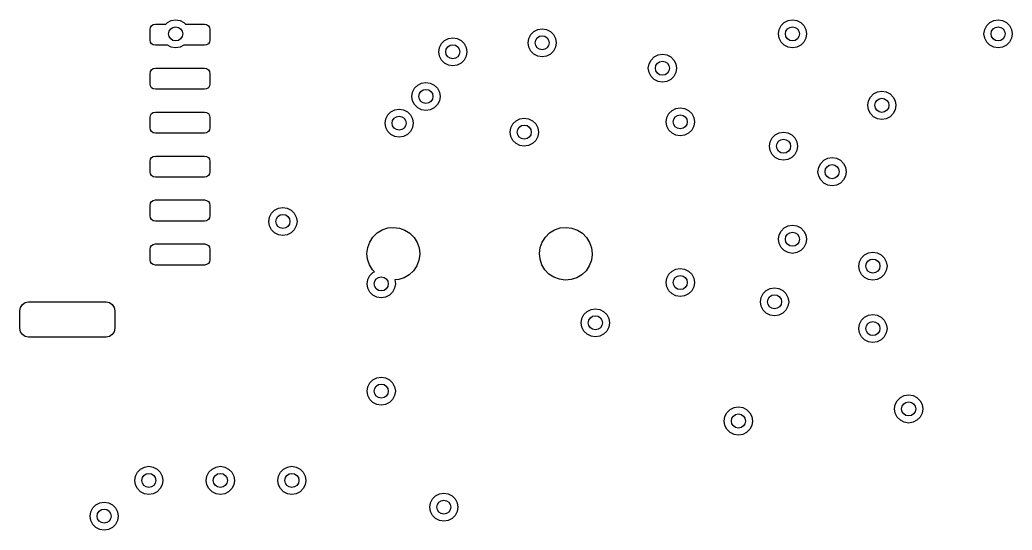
# Model space of a CAD drawing. Extents: x -3.4 to 1.4, y 0.1 to 11.
# Drawn here: x 0.156 to 1.266, y 1.925 to 2.497 of the extents above; entities that cross this region are included whole.
import ezdxf

# ---------------------------------------------------------------- set-up
doc = ezdxf.new("R2010")
doc.units = 0
doc.header["$MEASUREMENT"] = 0
doc.layers.add('BLACK', color=7, linetype='CONTINUOUS')

msp = doc.modelspace()

# ---------------------------------------------------------------- linework, layer by layer
at = {"layer": 'BLACK', "linetype": 'CONTINUOUS'}
for p, q in [((0.30137, 2.48584), (0.30182, 2.4881)), ((0.30182, 2.4881), (0.3031, 2.49002)), ((0.3031, 2.49002), (0.305016, 2.4913)), ((0.305016, 2.4913), (0.307276, 2.49175)), ((0.307276, 2.49175), (0.318846, 2.49175)), ((0.318846, 2.49175), (0.320744, 2.49365)), ((0.320744, 2.49365), (0.325134, 2.49588)), ((0.325134, 2.49588), (0.33, 2.49665)), ((0.33, 2.49665), (0.334866, 2.49588)), ((0.334866, 2.49588), (0.339256, 2.49365)), ((0.339256, 2.49365), (0.341154, 2.49175)), ((0.341154, 2.49175), (0.362394, 2.49175)), ((0.362394, 2.49175), (0.364654, 2.4913)), ((0.364654, 2.4913), (0.36657, 2.49002)), ((0.36657, 2.49002), (0.36785, 2.4881)), ((0.36785, 2.4881), (0.368299, 2.48584)), ((0.735134, 2.48588), (0.74, 2.48665)), ((0.74, 2.48665), (0.744866, 2.48588)), ((1.00502, 2.48577), (1.00726, 2.49016)), ((1.00726, 2.49016), (1.01074, 2.49365)), ((1.01074, 2.49365), (1.01513, 2.49588)), ((1.01513, 2.49588), (1.02, 2.49665)), ((1.02, 2.49665), (1.02487, 2.49588)), ((1.02487, 2.49588), (1.02926, 2.49365)), ((1.02926, 2.49365), (1.03274, 2.49016)), ((1.03274, 2.49016), (1.03498, 2.48577)), ((1.23502, 2.48577), (1.23726, 2.49016)), ((1.23726, 2.49016), (1.24074, 2.49365)), ((1.24074, 2.49365), (1.24513, 2.49588)), ((1.24513, 2.49588), (1.25, 2.49665)), ((1.25, 2.49665), (1.25487, 2.49588)), ((1.25487, 2.49588), (1.25926, 2.49365)), ((1.25926, 2.49365), (1.26274, 2.49016)), ((1.26274, 2.49016), (1.26498, 2.48577)), ((0.30137, 2.47403), (0.30137, 2.48584)), ((0.368299, 2.48584), (0.368299, 2.47403)), ((0.630744, 2.47365), (0.635134, 2.47588)), ((0.635134, 2.47588), (0.64, 2.47665)), ((0.64, 2.47665), (0.644866, 2.47588)), ((0.644866, 2.47588), (0.649256, 2.47365)), ((0.724252, 2.47091), (0.725023, 2.47577)), ((0.725023, 2.47577), (0.72726, 2.48016)), ((0.72726, 2.48016), (0.730744, 2.48365)), ((0.730744, 2.48365), (0.735134, 2.48588)), ((0.744866, 2.48588), (0.749256, 2.48365)), ((0.749256, 2.48365), (0.75274, 2.48016)), ((0.75274, 2.48016), (0.754977, 2.47577)), ((0.754977, 2.47577), (0.755748, 2.47091)), ((1.00425, 2.48091), (1.00502, 2.48577)), ((1.00502, 2.47604), (1.00425, 2.48091)), ((1.00726, 2.47165), (1.00502, 2.47604)), ((1.03498, 2.47604), (1.03274, 2.47165)), ((1.03498, 2.48577), (1.03575, 2.48091)), ((1.03575, 2.48091), (1.03498, 2.47604)), ((1.23425, 2.48091), (1.23502, 2.48577)), ((1.23502, 2.47604), (1.23425, 2.48091)), ((1.23726, 2.47165), (1.23502, 2.47604)), ((1.26498, 2.47604), (1.26274, 2.47165)), ((1.26498, 2.48577), (1.26575, 2.48091)), ((1.26575, 2.48091), (1.26498, 2.47604)), ((0.30182, 2.47177), (0.30137, 2.47403)), ((0.3031, 2.46986), (0.30182, 2.47177)), ((0.305016, 2.46858), (0.3031, 2.46986)), ((0.307276, 2.46813), (0.305016, 2.46858)), ((0.32082, 2.46813), (0.307276, 2.46813)), ((0.325134, 2.46593), (0.32082, 2.46813)), ((0.33, 2.46516), (0.325134, 2.46593)), ((0.334866, 2.46593), (0.33, 2.46516)), ((0.33918, 2.46813), (0.334866, 2.46593)), ((0.362394, 2.46813), (0.33918, 2.46813)), ((0.364654, 2.46858), (0.362394, 2.46813)), ((0.36657, 2.46986), (0.364654, 2.46858)), ((0.36785, 2.47177), (0.36657, 2.46986)), ((0.368299, 2.47403), (0.36785, 2.47177)), ((0.624252, 2.46091), (0.625023, 2.46577)), ((0.625023, 2.46577), (0.62726, 2.47016)), ((0.62726, 2.47016), (0.630744, 2.47365)), ((0.649256, 2.47365), (0.65274, 2.47016)), ((0.65274, 2.47016), (0.654977, 2.46577)), ((0.654977, 2.46577), (0.655748, 2.46091)), ((0.725023, 2.46604), (0.724252, 2.47091)), ((0.72726, 2.46165), (0.725023, 2.46604)), ((0.754977, 2.46604), (0.75274, 2.46165)), ((0.755748, 2.47091), (0.754977, 2.46604)), ((1.01074, 2.46817), (1.00726, 2.47165)), ((1.01513, 2.46593), (1.01074, 2.46817)), ((1.02, 2.46516), (1.01513, 2.46593)), ((1.02487, 2.46593), (1.02, 2.46516)), ((1.02926, 2.46817), (1.02487, 2.46593)), ((1.03274, 2.47165), (1.02926, 2.46817)), ((1.24074, 2.46817), (1.23726, 2.47165)), ((1.24513, 2.46593), (1.24074, 2.46817)), ((1.25, 2.46516), (1.24513, 2.46593)), ((1.25487, 2.46593), (1.25, 2.46516)), ((1.25926, 2.46817), (1.25487, 2.46593)), ((1.26274, 2.47165), (1.25926, 2.46817)), ((0.625023, 2.45604), (0.624252, 2.46091)), ((0.62726, 2.45165), (0.625023, 2.45604)), ((0.654977, 2.45604), (0.65274, 2.45165)), ((0.655748, 2.46091), (0.654977, 2.45604)), ((0.730744, 2.45817), (0.72726, 2.46165)), ((0.735134, 2.45593), (0.730744, 2.45817)), ((0.74, 2.45516), (0.735134, 2.45593)), ((0.744866, 2.45593), (0.74, 2.45516)), ((0.749256, 2.45817), (0.744866, 2.45593)), ((0.75274, 2.46165), (0.749256, 2.45817)), ((0.86176, 2.45166), (0.865244, 2.45515)), ((0.865244, 2.45515), (0.869634, 2.45738)), ((0.869634, 2.45738), (0.8745, 2.45815)), ((0.8745, 2.45815), (0.879366, 2.45738)), ((0.879366, 2.45738), (0.883756, 2.45515)), ((0.883756, 2.45515), (0.88724, 2.45166)), ((0.305016, 2.44209), (0.307276, 2.44254)), ((0.307276, 2.44254), (0.362394, 2.44254)), ((0.362394, 2.44254), (0.364654, 2.44209)), ((0.630744, 2.44817), (0.62726, 2.45165)), ((0.635134, 2.44593), (0.630744, 2.44817)), ((0.64, 2.44516), (0.635134, 2.44593)), ((0.644866, 2.44593), (0.64, 2.44516)), ((0.649256, 2.44817), (0.644866, 2.44593)), ((0.65274, 2.45165), (0.649256, 2.44817)), ((0.858752, 2.44241), (0.859523, 2.44727)), ((0.859523, 2.43754), (0.858752, 2.44241)), ((0.859523, 2.44727), (0.86176, 2.45166)), ((0.88724, 2.45166), (0.889477, 2.44727)), ((0.889477, 2.44727), (0.890248, 2.44241)), ((0.890248, 2.44241), (0.889477, 2.43754)), ((0.30137, 2.43663), (0.30182, 2.43889)), ((0.30137, 2.42482), (0.30137, 2.43663)), ((0.30182, 2.43889), (0.3031, 2.44081)), ((0.3031, 2.44081), (0.305016, 2.44209)), ((0.364654, 2.44209), (0.36657, 2.44081)), ((0.36657, 2.44081), (0.36785, 2.43889)), ((0.36785, 2.43889), (0.368299, 2.43663)), ((0.368299, 2.43663), (0.368299, 2.42482)), ((0.86176, 2.43315), (0.859523, 2.43754)), ((0.865244, 2.42967), (0.86176, 2.43315)), ((0.88724, 2.43315), (0.883756, 2.42967)), ((0.889477, 2.43754), (0.88724, 2.43315)), ((0.30182, 2.42256), (0.30137, 2.42482)), ((0.3031, 2.42064), (0.30182, 2.42256)), ((0.305016, 2.41936), (0.3031, 2.42064)), ((0.36657, 2.42064), (0.364654, 2.41936)), ((0.36785, 2.42256), (0.36657, 2.42064)), ((0.368299, 2.42482), (0.36785, 2.42256)), ((0.595023, 2.41577), (0.59726, 2.42016)), ((0.59726, 2.42016), (0.600744, 2.42365)), ((0.600744, 2.42365), (0.605134, 2.42588)), ((0.605134, 2.42588), (0.61, 2.42665)), ((0.61, 2.42665), (0.614866, 2.42588)), ((0.614866, 2.42588), (0.619256, 2.42365)), ((0.619256, 2.42365), (0.62274, 2.42016)), ((0.62274, 2.42016), (0.624977, 2.41577)), ((0.869634, 2.42743), (0.865244, 2.42967)), ((0.8745, 2.42666), (0.869634, 2.42743)), ((0.879366, 2.42743), (0.8745, 2.42666)), ((0.883756, 2.42967), (0.879366, 2.42743)), ((0.307276, 2.41891), (0.305016, 2.41936)), ((0.362394, 2.41891), (0.307276, 2.41891)), ((0.364654, 2.41936), (0.362394, 2.41891)), ((0.594252, 2.41091), (0.595023, 2.41577)), ((0.595023, 2.40604), (0.594252, 2.41091)), ((0.624977, 2.41577), (0.625748, 2.41091)), ((0.625748, 2.41091), (0.624977, 2.40604)), ((1.10502, 2.40577), (1.10726, 2.41016)), ((1.10726, 2.41016), (1.11074, 2.41365)), ((1.11074, 2.41365), (1.11513, 2.41588)), ((1.11513, 2.41588), (1.12, 2.41665)), ((1.12, 2.41665), (1.12487, 2.41588)), ((1.12487, 2.41588), (1.12926, 2.41365)), ((1.12926, 2.41365), (1.13274, 2.41016)), ((1.13274, 2.41016), (1.13498, 2.40577)), ((0.59726, 2.40165), (0.595023, 2.40604)), ((0.600744, 2.39817), (0.59726, 2.40165)), ((0.605134, 2.39593), (0.600744, 2.39817)), ((0.619256, 2.39817), (0.614866, 2.39593)), ((0.62274, 2.40165), (0.619256, 2.39817)), ((0.624977, 2.40604), (0.62274, 2.40165)), ((0.889634, 2.39738), (0.8945, 2.39815)), ((0.8945, 2.39815), (0.899366, 2.39738)), ((1.10425, 2.40091), (1.10502, 2.40577)), ((1.10502, 2.39604), (1.10425, 2.40091)), ((1.13498, 2.40577), (1.13575, 2.40091)), ((1.13575, 2.40091), (1.13498, 2.39604)), ((0.30137, 2.38742), (0.30182, 2.38968)), ((0.30137, 2.37561), (0.30137, 2.38742)), ((0.30182, 2.38968), (0.3031, 2.39159)), ((0.3031, 2.39159), (0.305016, 2.39287)), ((0.305016, 2.39287), (0.307276, 2.39332)), ((0.307276, 2.39332), (0.362394, 2.39332)), ((0.362394, 2.39332), (0.364654, 2.39287)), ((0.364654, 2.39287), (0.36657, 2.39159)), ((0.36657, 2.39159), (0.36785, 2.38968)), ((0.36785, 2.38968), (0.368299, 2.38742)), ((0.368299, 2.38742), (0.368299, 2.37561)), ((0.565023, 2.38577), (0.56726, 2.39016)), ((0.56726, 2.39016), (0.570744, 2.39365)), ((0.570744, 2.39365), (0.575134, 2.39588)), ((0.575134, 2.39588), (0.58, 2.39665)), ((0.58, 2.39665), (0.584866, 2.39588)), ((0.584866, 2.39588), (0.589256, 2.39365)), ((0.589256, 2.39365), (0.59274, 2.39016)), ((0.59274, 2.39016), (0.594977, 2.38577)), ((0.61, 2.39516), (0.605134, 2.39593)), ((0.614866, 2.39593), (0.61, 2.39516)), ((0.715134, 2.38588), (0.72, 2.38665)), ((0.72, 2.38665), (0.724866, 2.38588)), ((0.878752, 2.38241), (0.879523, 2.38727)), ((0.879523, 2.38727), (0.88176, 2.39166)), ((0.88176, 2.39166), (0.885244, 2.39515)), ((0.885244, 2.39515), (0.889634, 2.39738)), ((0.899366, 2.39738), (0.903756, 2.39515)), ((0.903756, 2.39515), (0.90724, 2.39166)), ((0.90724, 2.39166), (0.909477, 2.38727)), ((0.909477, 2.38727), (0.910248, 2.38241)), ((1.10726, 2.39165), (1.10502, 2.39604)), ((1.11074, 2.38817), (1.10726, 2.39165)), ((1.11513, 2.38593), (1.11074, 2.38817)), ((1.12926, 2.38817), (1.12487, 2.38593)), ((1.13274, 2.39165), (1.12926, 2.38817)), ((1.13498, 2.39604), (1.13274, 2.39165)), ((0.30182, 2.37335), (0.30137, 2.37561)), ((0.368299, 2.37561), (0.36785, 2.37335)), ((0.564252, 2.38091), (0.565023, 2.38577)), ((0.565023, 2.37604), (0.564252, 2.38091)), ((0.56726, 2.37165), (0.565023, 2.37604)), ((0.594977, 2.37604), (0.59274, 2.37165)), ((0.594977, 2.38577), (0.595748, 2.38091)), ((0.595748, 2.38091), (0.594977, 2.37604)), ((0.704252, 2.37091), (0.705023, 2.37577)), ((0.705023, 2.37577), (0.70726, 2.38016)), ((0.70726, 2.38016), (0.710744, 2.38365)), ((0.710744, 2.38365), (0.715134, 2.38588)), ((0.724866, 2.38588), (0.729256, 2.38365)), ((0.729256, 2.38365), (0.73274, 2.38016)), ((0.73274, 2.38016), (0.734977, 2.37577)), ((0.734977, 2.37577), (0.735748, 2.37091)), ((0.879523, 2.37754), (0.878752, 2.38241)), ((0.88176, 2.37315), (0.879523, 2.37754)), ((0.909477, 2.37754), (0.90724, 2.37315)), ((0.910248, 2.38241), (0.909477, 2.37754)), ((1.12, 2.38516), (1.11513, 2.38593)), ((1.12487, 2.38593), (1.12, 2.38516)), ((0.3031, 2.37143), (0.30182, 2.37335)), ((0.305016, 2.37015), (0.3031, 2.37143)), ((0.307276, 2.3697), (0.305016, 2.37015)), ((0.362394, 2.3697), (0.307276, 2.3697)), ((0.364654, 2.37015), (0.362394, 2.3697)), ((0.36657, 2.37143), (0.364654, 2.37015)), ((0.36785, 2.37335), (0.36657, 2.37143)), ((0.570744, 2.36817), (0.56726, 2.37165)), ((0.575134, 2.36593), (0.570744, 2.36817)), ((0.58, 2.36516), (0.575134, 2.36593)), ((0.584866, 2.36593), (0.58, 2.36516)), ((0.589256, 2.36817), (0.584866, 2.36593)), ((0.59274, 2.37165), (0.589256, 2.36817)), ((0.705023, 2.36604), (0.704252, 2.37091)), ((0.70726, 2.36165), (0.705023, 2.36604)), ((0.734977, 2.36604), (0.73274, 2.36165)), ((0.735748, 2.37091), (0.734977, 2.36604)), ((0.885244, 2.36967), (0.88176, 2.37315)), ((0.889634, 2.36743), (0.885244, 2.36967)), ((0.8945, 2.36666), (0.889634, 2.36743)), ((0.899366, 2.36743), (0.8945, 2.36666)), ((0.903756, 2.36967), (0.899366, 2.36743)), ((0.90724, 2.37315), (0.903756, 2.36967)), ((0.99726, 2.36434), (1.00074, 2.36782)), ((1.00074, 2.36782), (1.00513, 2.37006)), ((1.00513, 2.37006), (1.01, 2.37083)), ((1.01, 2.37083), (1.01487, 2.37006)), ((1.01487, 2.37006), (1.01926, 2.36782)), ((1.01926, 2.36782), (1.02274, 2.36434)), ((0.710744, 2.35817), (0.70726, 2.36165)), ((0.715134, 2.35593), (0.710744, 2.35817)), ((0.72, 2.35516), (0.715134, 2.35593)), ((0.724866, 2.35593), (0.72, 2.35516)), ((0.729256, 2.35817), (0.724866, 2.35593)), ((0.73274, 2.36165), (0.729256, 2.35817)), ((0.994252, 2.35508), (0.995023, 2.35995)), ((0.995023, 2.35022), (0.994252, 2.35508)), ((0.995023, 2.35995), (0.99726, 2.36434)), ((1.02274, 2.36434), (1.02498, 2.35995)), ((1.02498, 2.35995), (1.02575, 2.35508)), ((1.02575, 2.35508), (1.02498, 2.35022)), ((0.30182, 2.34046), (0.3031, 2.34238)), ((0.3031, 2.34238), (0.305016, 2.34366)), ((0.305016, 2.34366), (0.307276, 2.34411)), ((0.307276, 2.34411), (0.362394, 2.34411)), ((0.362394, 2.34411), (0.364654, 2.34366)), ((0.364654, 2.34366), (0.36657, 2.34238)), ((0.36657, 2.34238), (0.36785, 2.34046)), ((0.99726, 2.34583), (0.995023, 2.35022)), ((1.00074, 2.34234), (0.99726, 2.34583)), ((1.00513, 2.34011), (1.00074, 2.34234)), ((1.01926, 2.34234), (1.01487, 2.34011)), ((1.02274, 2.34583), (1.01926, 2.34234)), ((1.02498, 2.35022), (1.02274, 2.34583)), ((1.05942, 2.34159), (1.06429, 2.34236)), ((1.06429, 2.34236), (1.06916, 2.34159)), ((0.30137, 2.3382), (0.30182, 2.34046)), ((0.30137, 2.32639), (0.30137, 2.3382)), ((0.36785, 2.34046), (0.368299, 2.3382)), ((0.368299, 2.3382), (0.368299, 2.32639)), ((1.01, 2.33933), (1.00513, 2.34011)), ((1.01487, 2.34011), (1.01, 2.33933)), ((1.04854, 2.32661), (1.04931, 2.33148)), ((1.04931, 2.33148), (1.05155, 2.33587)), ((1.05155, 2.33587), (1.05503, 2.33935)), ((1.05503, 2.33935), (1.05942, 2.34159)), ((1.06916, 2.34159), (1.07355, 2.33935)), ((1.07355, 2.33935), (1.07703, 2.33587)), ((1.07703, 2.33587), (1.07927, 2.33148)), ((1.07927, 2.33148), (1.08004, 2.32661)), ((0.30182, 2.32413), (0.30137, 2.32639)), ((0.3031, 2.32222), (0.30182, 2.32413)), ((0.305016, 2.32094), (0.3031, 2.32222)), ((0.307276, 2.32049), (0.305016, 2.32094)), ((0.362394, 2.32049), (0.307276, 2.32049)), ((0.364654, 2.32094), (0.362394, 2.32049)), ((0.36657, 2.32222), (0.364654, 2.32094)), ((0.36785, 2.32413), (0.36657, 2.32222)), ((0.368299, 2.32639), (0.36785, 2.32413)), ((1.04931, 2.32175), (1.04854, 2.32661)), ((1.05155, 2.31736), (1.04931, 2.32175)), ((1.07927, 2.32175), (1.07703, 2.31736)), ((1.08004, 2.32661), (1.07927, 2.32175)), ((1.05503, 2.31387), (1.05155, 2.31736)), ((1.05942, 2.31164), (1.05503, 2.31387)), ((1.06429, 2.31087), (1.05942, 2.31164)), ((1.06916, 2.31164), (1.06429, 2.31087)), ((1.07355, 2.31387), (1.06916, 2.31164)), ((1.07703, 2.31736), (1.07355, 2.31387)), ((0.30137, 2.28899), (0.30182, 2.29125)), ((0.30137, 2.27718), (0.30137, 2.28899)), ((0.30182, 2.29125), (0.3031, 2.29317)), ((0.3031, 2.29317), (0.305016, 2.29445)), ((0.305016, 2.29445), (0.307276, 2.2949)), ((0.307276, 2.2949), (0.362394, 2.2949)), ((0.362394, 2.2949), (0.364654, 2.29445)), ((0.364654, 2.29445), (0.36657, 2.29317)), ((0.36657, 2.29317), (0.36785, 2.29125)), ((0.36785, 2.29125), (0.368299, 2.28899)), ((0.368299, 2.28899), (0.368299, 2.27718)), ((0.30182, 2.27492), (0.30137, 2.27718)), ((0.368299, 2.27718), (0.36785, 2.27492)), ((0.434252, 2.27091), (0.435023, 2.27577)), ((0.435023, 2.27577), (0.43726, 2.28016)), ((0.43726, 2.28016), (0.440744, 2.28365)), ((0.440744, 2.28365), (0.445134, 2.28588)), ((0.445134, 2.28588), (0.45, 2.28665)), ((0.45, 2.28665), (0.454866, 2.28588)), ((0.454866, 2.28588), (0.459256, 2.28365)), ((0.459256, 2.28365), (0.46274, 2.28016)), ((0.46274, 2.28016), (0.464977, 2.27577)), ((0.464977, 2.27577), (0.465748, 2.27091)), ((0.3031, 2.27301), (0.30182, 2.27492)), ((0.305016, 2.27173), (0.3031, 2.27301)), ((0.307276, 2.27128), (0.305016, 2.27173)), ((0.362394, 2.27128), (0.307276, 2.27128)), ((0.364654, 2.27173), (0.362394, 2.27128)), ((0.36657, 2.27301), (0.364654, 2.27173)), ((0.36785, 2.27492), (0.36657, 2.27301)), ((0.435023, 2.26604), (0.434252, 2.27091)), ((0.43726, 2.26165), (0.435023, 2.26604)), ((0.464977, 2.26604), (0.46274, 2.26165)), ((0.465748, 2.27091), (0.464977, 2.26604)), ((1.01074, 2.26365), (1.01513, 2.26588)), ((1.01513, 2.26588), (1.02, 2.26665)), ((1.02, 2.26665), (1.02487, 2.26588)), ((1.02487, 2.26588), (1.02926, 2.26365)), ((0.440744, 2.25817), (0.43726, 2.26165)), ((0.445134, 2.25593), (0.440744, 2.25817)), ((0.45, 2.25516), (0.445134, 2.25593)), ((0.454866, 2.25593), (0.45, 2.25516)), ((0.459256, 2.25817), (0.454866, 2.25593)), ((0.46274, 2.26165), (0.459256, 2.25817)), ((0.550661, 2.25339), (0.555364, 2.25799)), ((0.555364, 2.25799), (0.560971, 2.26144)), ((0.560971, 2.26144), (0.567203, 2.26356)), ((0.567203, 2.26356), (0.573749, 2.26425)), ((0.573749, 2.26425), (0.580286, 2.26347)), ((0.580286, 2.26347), (0.586487, 2.26126)), ((0.586487, 2.26126), (0.592045, 2.25774)), ((0.592045, 2.25774), (0.596684, 2.25307)), ((0.743574, 2.25339), (0.748278, 2.25799)), ((0.748278, 2.25799), (0.753884, 2.26144)), ((0.753884, 2.26144), (0.760116, 2.26356)), ((0.760116, 2.26356), (0.766663, 2.26425)), ((0.766663, 2.26425), (0.773199, 2.26347)), ((0.773199, 2.26347), (0.779401, 2.26126)), ((0.779401, 2.26126), (0.784959, 2.25774)), ((0.784959, 2.25774), (0.789597, 2.25307)), ((1.00425, 2.25091), (1.00502, 2.25577)), ((1.00502, 2.25577), (1.00726, 2.26016)), ((1.00726, 2.26016), (1.01074, 2.26365)), ((1.02926, 2.26365), (1.03274, 2.26016)), ((1.03274, 2.26016), (1.03498, 2.25577)), ((1.03498, 2.25577), (1.03575, 2.25091)), ((0.30182, 2.24204), (0.3031, 2.24396)), ((0.3031, 2.24396), (0.305016, 2.24524)), ((0.305016, 2.24524), (0.307276, 2.24569)), ((0.307276, 2.24569), (0.362394, 2.24569)), ((0.362394, 2.24569), (0.364654, 2.24524)), ((0.364654, 2.24524), (0.36657, 2.24396)), ((0.36657, 2.24396), (0.36785, 2.24204)), ((0.544844, 2.24167), (0.547095, 2.24785)), ((0.547095, 2.24785), (0.550661, 2.25339)), ((0.596684, 2.25307), (0.600172, 2.24748)), ((0.600172, 2.24748), (0.602337, 2.24127)), ((0.737757, 2.24167), (0.740009, 2.24785)), ((0.740009, 2.24785), (0.743574, 2.25339)), ((0.789597, 2.25307), (0.793086, 2.24748)), ((0.793086, 2.24748), (0.79525, 2.24127)), ((1.00502, 2.24604), (1.00425, 2.25091)), ((1.00726, 2.24165), (1.00502, 2.24604)), ((1.03498, 2.24604), (1.03274, 2.24165)), ((1.03575, 2.25091), (1.03498, 2.24604)), ((0.30137, 2.23978), (0.30182, 2.24204)), ((0.30137, 2.22797), (0.30137, 2.23978)), ((0.36785, 2.24204), (0.368299, 2.23978)), ((0.368299, 2.23978), (0.368299, 2.22797)), ((0.544019, 2.23514), (0.544844, 2.24167)), ((0.544661, 2.22859), (0.544019, 2.23514)), ((0.603059, 2.2339), (0.602143, 2.22738)), ((0.602337, 2.24127), (0.603071, 2.23472)), ((0.603071, 2.23472), (0.603059, 2.2339)), ((0.736932, 2.23514), (0.737757, 2.24167)), ((0.737574, 2.22859), (0.736932, 2.23514)), ((0.795973, 2.2339), (0.795057, 2.22738)), ((0.79525, 2.24127), (0.795984, 2.23472)), ((0.795984, 2.23472), (0.795973, 2.2339)), ((1.01074, 2.23817), (1.00726, 2.24165)), ((1.01513, 2.23593), (1.01074, 2.23817)), ((1.02, 2.23516), (1.01513, 2.23593)), ((1.02487, 2.23593), (1.02, 2.23516)), ((1.02926, 2.23817), (1.02487, 2.23593)), ((1.03274, 2.24165), (1.02926, 2.23817)), ((1.09726, 2.23016), (1.10074, 2.23365)), ((1.10074, 2.23365), (1.10513, 2.23588)), ((1.10513, 2.23588), (1.11, 2.23665)), ((1.11, 2.23665), (1.11487, 2.23588)), ((1.11487, 2.23588), (1.11926, 2.23365)), ((1.11926, 2.23365), (1.12274, 2.23016)), ((0.30182, 2.22571), (0.30137, 2.22797)), ((0.3031, 2.22379), (0.30182, 2.22571)), ((0.305016, 2.22251), (0.3031, 2.22379)), ((0.307276, 2.22206), (0.305016, 2.22251)), ((0.362394, 2.22206), (0.307276, 2.22206)), ((0.364654, 2.22251), (0.362394, 2.22206)), ((0.36657, 2.22379), (0.364654, 2.22251)), ((0.36785, 2.22571), (0.36657, 2.22379)), ((0.368299, 2.22797), (0.36785, 2.22571)), ((0.546739, 2.22234), (0.544661, 2.22859)), ((0.550149, 2.21671), (0.546739, 2.22234)), ((0.599806, 2.22123), (0.596163, 2.21574)), ((0.602143, 2.22738), (0.599806, 2.22123)), ((0.739652, 2.22234), (0.737574, 2.22859)), ((0.743062, 2.21671), (0.739652, 2.22234)), ((0.792719, 2.22123), (0.789076, 2.21574)), ((0.795057, 2.22738), (0.792719, 2.22123)), ((1.09425, 2.22091), (1.09502, 2.22577)), ((1.09502, 2.21604), (1.09425, 2.22091)), ((1.09502, 2.22577), (1.09726, 2.23016)), ((1.12274, 2.23016), (1.12498, 2.22577)), ((1.12498, 2.22577), (1.12575, 2.22091)), ((1.12575, 2.22091), (1.12498, 2.21604)), ((0.545023, 2.20577), (0.54726, 2.21016)), ((0.54726, 2.21016), (0.550744, 2.21365)), ((0.552327, 2.21445), (0.550149, 2.21671)), ((0.550744, 2.21365), (0.552327, 2.21445)), ((0.591396, 2.2112), (0.585741, 2.20783)), ((0.596163, 2.21574), (0.591396, 2.2112)), ((0.747635, 2.21197), (0.743062, 2.21671)), ((0.753143, 2.20837), (0.747635, 2.21197)), ((0.784309, 2.2112), (0.778655, 2.20783)), ((0.789076, 2.21574), (0.784309, 2.2112)), ((0.879523, 2.20727), (0.88176, 2.21166)), ((0.88176, 2.21166), (0.885244, 2.21515)), ((0.885244, 2.21515), (0.889634, 2.21738)), ((0.889634, 2.21738), (0.8945, 2.21815)), ((0.8945, 2.21815), (0.899366, 2.21738)), ((0.899366, 2.21738), (0.903756, 2.21515)), ((0.903756, 2.21515), (0.90724, 2.21166)), ((0.90724, 2.21166), (0.909477, 2.20727)), ((1.09726, 2.21165), (1.09502, 2.21604)), ((1.10074, 2.20817), (1.09726, 2.21165)), ((1.12274, 2.21165), (1.11926, 2.20817)), ((1.12498, 2.21604), (1.12274, 2.21165)), ((0.544252, 2.20091), (0.545023, 2.20577)), ((0.545023, 2.19604), (0.544252, 2.20091)), ((0.575748, 2.20091), (0.574977, 2.19604)), ((0.579481, 2.2058), (0.575037, 2.2054)), ((0.575037, 2.2054), (0.575748, 2.20091)), ((0.585741, 2.20783), (0.579481, 2.2058)), ((0.759313, 2.20607), (0.753143, 2.20837)), ((0.765838, 2.2052), (0.759313, 2.20607)), ((0.772394, 2.2058), (0.765838, 2.2052)), ((0.778655, 2.20783), (0.772394, 2.2058)), ((0.878752, 2.20241), (0.879523, 2.20727)), ((0.879523, 2.19754), (0.878752, 2.20241)), ((0.909477, 2.20727), (0.910248, 2.20241)), ((0.910248, 2.20241), (0.909477, 2.19754)), ((1.10513, 2.20593), (1.10074, 2.20817)), ((1.11, 2.20516), (1.10513, 2.20593)), ((1.11487, 2.20593), (1.11, 2.20516)), ((1.11926, 2.20817), (1.11487, 2.20593)), ((0.54726, 2.19165), (0.545023, 2.19604)), ((0.550744, 2.18817), (0.54726, 2.19165)), ((0.555134, 2.18593), (0.550744, 2.18817)), ((0.569256, 2.18817), (0.564866, 2.18593)), ((0.57274, 2.19165), (0.569256, 2.18817)), ((0.574977, 2.19604), (0.57274, 2.19165)), ((0.88176, 2.19315), (0.879523, 2.19754)), ((0.885244, 2.18967), (0.88176, 2.19315)), ((0.889634, 2.18743), (0.885244, 2.18967)), ((0.8945, 2.18666), (0.889634, 2.18743)), ((0.899366, 2.18743), (0.8945, 2.18666)), ((0.903756, 2.18967), (0.899366, 2.18743)), ((0.90724, 2.19315), (0.903756, 2.18967)), ((0.909477, 2.19754), (0.90724, 2.19315)), ((0.985023, 2.18577), (0.98726, 2.19016)), ((0.98726, 2.19016), (0.990744, 2.19365)), ((0.990744, 2.19365), (0.995134, 2.19588)), ((0.995134, 2.19588), (1, 2.19665)), ((1, 2.19665), (1.00487, 2.19588)), ((1.00487, 2.19588), (1.00926, 2.19365)), ((1.00926, 2.19365), (1.01274, 2.19016)), ((1.01274, 2.19016), (1.01498, 2.18577)), ((0.15645, 2.17465), (0.158584, 2.17784)), ((0.158584, 2.17784), (0.161777, 2.17998)), ((0.161777, 2.17998), (0.165543, 2.18072)), ((0.165543, 2.18072), (0.252157, 2.18072)), ((0.252157, 2.18072), (0.255924, 2.17998)), ((0.255924, 2.17998), (0.259117, 2.17784)), ((0.259117, 2.17784), (0.261251, 2.17465)), ((0.56, 2.18516), (0.555134, 2.18593)), ((0.564866, 2.18593), (0.56, 2.18516)), ((0.984252, 2.18091), (0.985023, 2.18577)), ((0.985023, 2.17604), (0.984252, 2.18091)), ((0.98726, 2.17165), (0.985023, 2.17604)), ((1.01498, 2.17604), (1.01274, 2.17165)), ((1.01498, 2.18577), (1.01575, 2.18091)), ((1.01575, 2.18091), (1.01498, 2.17604)), ((0.155701, 2.17088), (0.15645, 2.17465)), ((0.155701, 2.1512), (0.155701, 2.17088)), ((0.261251, 2.17465), (0.262, 2.17088)), ((0.262, 2.17088), (0.262, 2.1512)), ((0.784523, 2.16227), (0.78676, 2.16666)), ((0.78676, 2.16666), (0.790244, 2.17015)), ((0.790244, 2.17015), (0.794634, 2.17238)), ((0.794634, 2.17238), (0.7995, 2.17315)), ((0.7995, 2.17315), (0.804366, 2.17238)), ((0.804366, 2.17238), (0.808756, 2.17015)), ((0.808756, 2.17015), (0.81224, 2.16666)), ((0.81224, 2.16666), (0.814477, 2.16227)), ((0.990744, 2.16817), (0.98726, 2.17165)), ((0.995134, 2.16593), (0.990744, 2.16817)), ((1, 2.16516), (0.995134, 2.16593)), ((1.00487, 2.16593), (1, 2.16516)), ((1.00926, 2.16817), (1.00487, 2.16593)), ((1.01274, 2.17165), (1.00926, 2.16817)), ((1.10074, 2.16365), (1.10513, 2.16588)), ((1.10513, 2.16588), (1.11, 2.16665)), ((1.11, 2.16665), (1.11487, 2.16588)), ((1.11487, 2.16588), (1.11926, 2.16365)), ((0.783752, 2.15741), (0.784523, 2.16227)), ((0.784523, 2.15254), (0.783752, 2.15741)), ((0.814477, 2.16227), (0.815248, 2.15741)), ((0.815248, 2.15741), (0.814477, 2.15254)), ((1.09425, 2.15091), (1.09502, 2.15577)), ((1.09502, 2.15577), (1.09726, 2.16016)), ((1.09726, 2.16016), (1.10074, 2.16365)), ((1.11926, 2.16365), (1.12274, 2.16016)), ((1.12274, 2.16016), (1.12498, 2.15577)), ((1.12498, 2.15577), (1.12575, 2.15091)), ((0.15645, 2.14743), (0.155701, 2.1512)), ((0.158584, 2.14424), (0.15645, 2.14743)), ((0.161777, 2.1421), (0.158584, 2.14424)), ((0.259117, 2.14424), (0.255924, 2.1421)), ((0.261251, 2.14743), (0.259117, 2.14424)), ((0.262, 2.1512), (0.261251, 2.14743)), ((0.78676, 2.14815), (0.784523, 2.15254)), ((0.790244, 2.14467), (0.78676, 2.14815)), ((0.794634, 2.14243), (0.790244, 2.14467)), ((0.7995, 2.14166), (0.794634, 2.14243)), ((0.804366, 2.14243), (0.7995, 2.14166)), ((0.808756, 2.14467), (0.804366, 2.14243)), ((0.81224, 2.14815), (0.808756, 2.14467)), ((0.814477, 2.15254), (0.81224, 2.14815)), ((1.09502, 2.14604), (1.09425, 2.15091)), ((1.09726, 2.14165), (1.09502, 2.14604)), ((1.12498, 2.14604), (1.12274, 2.14165)), ((1.12575, 2.15091), (1.12498, 2.14604)), ((0.165543, 2.14135), (0.161777, 2.1421)), ((0.252157, 2.14135), (0.165543, 2.14135)), ((0.255924, 2.1421), (0.252157, 2.14135)), ((1.10074, 2.13817), (1.09726, 2.14165)), ((1.10513, 2.13593), (1.10074, 2.13817)), ((1.11, 2.13516), (1.10513, 2.13593)), ((1.11487, 2.13593), (1.11, 2.13516)), ((1.11926, 2.13817), (1.11487, 2.13593)), ((1.12274, 2.14165), (1.11926, 2.13817)), ((0.545023, 2.08577), (0.54726, 2.09016)), ((0.54726, 2.09016), (0.550744, 2.09365)), ((0.550744, 2.09365), (0.555134, 2.09588)), ((0.555134, 2.09588), (0.56, 2.09665)), ((0.56, 2.09665), (0.564866, 2.09588)), ((0.564866, 2.09588), (0.569256, 2.09365)), ((0.569256, 2.09365), (0.57274, 2.09016)), ((0.57274, 2.09016), (0.574977, 2.08577)), ((0.544252, 2.08091), (0.545023, 2.08577)), ((0.545023, 2.07604), (0.544252, 2.08091)), ((0.54726, 2.07165), (0.545023, 2.07604)), ((0.574977, 2.07604), (0.57274, 2.07165)), ((0.574977, 2.08577), (0.575748, 2.08091)), ((0.575748, 2.08091), (0.574977, 2.07604)), ((1.14074, 2.07365), (1.14513, 2.07588)), ((1.14513, 2.07588), (1.15, 2.07665)), ((1.15, 2.07665), (1.15487, 2.07588)), ((1.15487, 2.07588), (1.15926, 2.07365)), ((0.550744, 2.06817), (0.54726, 2.07165)), ((0.555134, 2.06593), (0.550744, 2.06817)), ((0.56, 2.06516), (0.555134, 2.06593)), ((0.564866, 2.06593), (0.56, 2.06516)), ((0.569256, 2.06817), (0.564866, 2.06593)), ((0.57274, 2.07165), (0.569256, 2.06817)), ((1.13425, 2.06091), (1.13502, 2.06577)), ((1.13502, 2.06577), (1.13726, 2.07016)), ((1.13726, 2.07016), (1.14074, 2.07365)), ((1.15926, 2.07365), (1.16274, 2.07016)), ((1.16274, 2.07016), (1.16498, 2.06577)), ((1.16498, 2.06577), (1.16575, 2.06091)), ((0.944523, 2.05227), (0.94676, 2.05666)), ((0.94676, 2.05666), (0.950244, 2.06015)), ((0.950244, 2.06015), (0.954634, 2.06238)), ((0.954634, 2.06238), (0.9595, 2.06315)), ((0.9595, 2.06315), (0.964366, 2.06238)), ((0.964366, 2.06238), (0.968756, 2.06015)), ((0.968756, 2.06015), (0.97224, 2.05666)), ((0.97224, 2.05666), (0.974477, 2.05227)), ((1.13502, 2.05604), (1.13425, 2.06091)), ((1.13726, 2.05165), (1.13502, 2.05604)), ((1.16498, 2.05604), (1.16274, 2.05165)), ((1.16575, 2.06091), (1.16498, 2.05604)), ((0.943752, 2.04741), (0.944523, 2.05227)), ((0.944523, 2.04254), (0.943752, 2.04741)), ((0.94676, 2.03815), (0.944523, 2.04254)), ((0.974477, 2.04254), (0.97224, 2.03815)), ((0.974477, 2.05227), (0.975248, 2.04741)), ((0.975248, 2.04741), (0.974477, 2.04254)), ((1.14074, 2.04817), (1.13726, 2.05165)), ((1.14513, 2.04593), (1.14074, 2.04817)), ((1.15, 2.04516), (1.14513, 2.04593)), ((1.15487, 2.04593), (1.15, 2.04516)), ((1.15926, 2.04817), (1.15487, 2.04593)), ((1.16274, 2.05165), (1.15926, 2.04817)), ((0.950244, 2.03467), (0.94676, 2.03815)), ((0.954634, 2.03243), (0.950244, 2.03467)), ((0.9595, 2.03166), (0.954634, 2.03243)), ((0.964366, 2.03243), (0.9595, 2.03166)), ((0.968756, 2.03467), (0.964366, 2.03243)), ((0.97224, 2.03815), (0.968756, 2.03467)), ((0.285023, 1.98577), (0.28726, 1.99016)), ((0.28726, 1.99016), (0.290744, 1.99365)), ((0.290744, 1.99365), (0.295134, 1.99588)), ((0.295134, 1.99588), (0.3, 1.99665)), ((0.3, 1.99665), (0.304866, 1.99588)), ((0.304866, 1.99588), (0.309256, 1.99365)), ((0.309256, 1.99365), (0.31274, 1.99016)), ((0.31274, 1.99016), (0.314977, 1.98577)), ((0.365023, 1.98577), (0.36726, 1.99016)), ((0.36726, 1.99016), (0.370744, 1.99365)), ((0.370744, 1.99365), (0.375134, 1.99588)), ((0.375134, 1.99588), (0.38, 1.99665)), ((0.38, 1.99665), (0.384866, 1.99588)), ((0.384866, 1.99588), (0.389256, 1.99365)), ((0.389256, 1.99365), (0.39274, 1.99016)), ((0.39274, 1.99016), (0.394977, 1.98577)), ((0.445023, 1.98577), (0.44726, 1.99016)), ((0.44726, 1.99016), (0.450744, 1.99365)), ((0.450744, 1.99365), (0.455134, 1.99588)), ((0.455134, 1.99588), (0.46, 1.99665)), ((0.46, 1.99665), (0.464866, 1.99588)), ((0.464866, 1.99588), (0.469256, 1.99365)), ((0.469256, 1.99365), (0.47274, 1.99016)), ((0.47274, 1.99016), (0.474977, 1.98577)), ((0.284252, 1.98091), (0.285023, 1.98577)), ((0.285023, 1.97604), (0.284252, 1.98091)), ((0.28726, 1.97165), (0.285023, 1.97604)), ((0.314977, 1.97604), (0.31274, 1.97165)), ((0.314977, 1.98577), (0.315748, 1.98091)), ((0.315748, 1.98091), (0.314977, 1.97604)), ((0.364252, 1.98091), (0.365023, 1.98577)), ((0.365023, 1.97604), (0.364252, 1.98091)), ((0.36726, 1.97165), (0.365023, 1.97604)), ((0.394977, 1.97604), (0.39274, 1.97165)), ((0.394977, 1.98577), (0.395748, 1.98091)), ((0.395748, 1.98091), (0.394977, 1.97604)), ((0.444252, 1.98091), (0.445023, 1.98577)), ((0.445023, 1.97604), (0.444252, 1.98091)), ((0.44726, 1.97165), (0.445023, 1.97604)), ((0.474977, 1.97604), (0.47274, 1.97165)), ((0.474977, 1.98577), (0.475748, 1.98091)), ((0.475748, 1.98091), (0.474977, 1.97604)), ((0.290744, 1.96817), (0.28726, 1.97165)), ((0.295134, 1.96593), (0.290744, 1.96817)), ((0.3, 1.96516), (0.295134, 1.96593)), ((0.304866, 1.96593), (0.3, 1.96516)), ((0.309256, 1.96817), (0.304866, 1.96593)), ((0.31274, 1.97165), (0.309256, 1.96817)), ((0.370744, 1.96817), (0.36726, 1.97165)), ((0.375134, 1.96593), (0.370744, 1.96817)), ((0.38, 1.96516), (0.375134, 1.96593)), ((0.384866, 1.96593), (0.38, 1.96516)), ((0.389256, 1.96817), (0.384866, 1.96593)), ((0.39274, 1.97165), (0.389256, 1.96817)), ((0.450744, 1.96817), (0.44726, 1.97165)), ((0.455134, 1.96593), (0.450744, 1.96817)), ((0.46, 1.96516), (0.455134, 1.96593)), ((0.464866, 1.96593), (0.46, 1.96516)), ((0.469256, 1.96817), (0.464866, 1.96593)), ((0.47274, 1.97165), (0.469256, 1.96817)), ((0.620744, 1.96365), (0.625134, 1.96588)), ((0.625134, 1.96588), (0.63, 1.96665)), ((0.63, 1.96665), (0.634866, 1.96588)), ((0.634866, 1.96588), (0.639256, 1.96365)), ((0.240744, 1.95365), (0.245134, 1.95588)), ((0.245134, 1.95588), (0.25, 1.95665)), ((0.25, 1.95665), (0.254866, 1.95588)), ((0.254866, 1.95588), (0.259256, 1.95365)), ((0.614252, 1.95091), (0.615023, 1.95577)), ((0.615023, 1.95577), (0.61726, 1.96016)), ((0.61726, 1.96016), (0.620744, 1.96365)), ((0.639256, 1.96365), (0.64274, 1.96016)), ((0.64274, 1.96016), (0.644977, 1.95577)), ((0.644977, 1.95577), (0.645748, 1.95091)), ((0.234252, 1.94091), (0.235023, 1.94577)), ((0.235023, 1.94577), (0.23726, 1.95016)), ((0.23726, 1.95016), (0.240744, 1.95365)), ((0.259256, 1.95365), (0.26274, 1.95016)), ((0.26274, 1.95016), (0.264977, 1.94577)), ((0.264977, 1.94577), (0.265748, 1.94091)), ((0.615023, 1.94604), (0.614252, 1.95091)), ((0.61726, 1.94165), (0.615023, 1.94604)), ((0.644977, 1.94604), (0.64274, 1.94165)), ((0.645748, 1.95091), (0.644977, 1.94604)), ((0.235023, 1.93604), (0.234252, 1.94091)), ((0.23726, 1.93165), (0.235023, 1.93604)), ((0.240744, 1.92817), (0.23726, 1.93165)), ((0.26274, 1.93165), (0.259256, 1.92817)), ((0.264977, 1.93604), (0.26274, 1.93165)), ((0.265748, 1.94091), (0.264977, 1.93604)), ((0.620744, 1.93817), (0.61726, 1.94165)), ((0.625134, 1.93593), (0.620744, 1.93817)), ((0.63, 1.93516), (0.625134, 1.93593)), ((0.634866, 1.93593), (0.63, 1.93516)), ((0.639256, 1.93817), (0.634866, 1.93593)), ((0.64274, 1.94165), (0.639256, 1.93817)), ((0.245134, 1.92593), (0.240744, 1.92817)), ((0.25, 1.92516), (0.245134, 1.92593)), ((0.254866, 1.92593), (0.25, 1.92516)), ((0.259256, 1.92817), (0.254866, 1.92593))]:
    msp.add_line(p, q, dxfattribs=at)
at = {"layer": 'BLACK'}
for centre in [(0.33, 2.48091), (1.02, 2.48091), (1.25, 2.48091), (0.74, 2.47091), (0.64, 2.46091), (0.8745, 2.44241), (0.61, 2.41091), (1.12, 2.40091), (0.58, 2.38091), (0.8945, 2.38241), (0.72, 2.37091), (1.01, 2.35508), (1.06429, 2.32661), (0.45, 2.27091), (1.02, 2.25091), (1.11, 2.22091), (0.8945, 2.20241), (0.56, 2.20091), (1, 2.18091), (0.7995, 2.15741), (1.11, 2.15091), (0.56, 2.08091), (1.15, 2.06091), (0.9595, 2.04741), (0.3, 1.98091), (0.38, 1.98091), (0.46, 1.98091), (0.63, 1.95091), (0.25, 1.94091)]:
    msp.add_circle(centre, 0.007874, dxfattribs=at)

doc.saveas('drawing.dxf')
